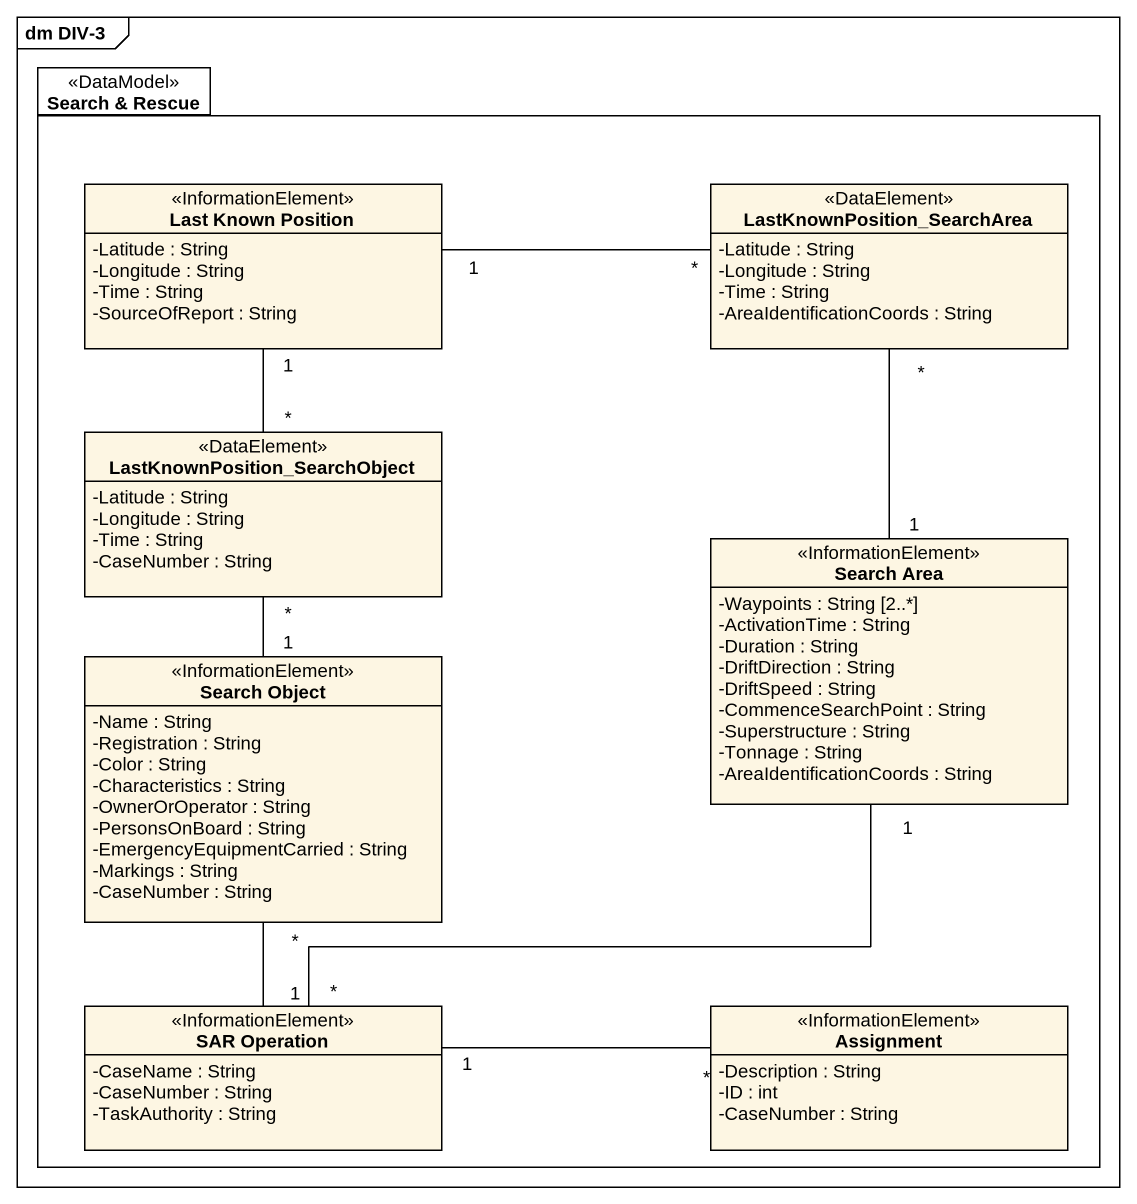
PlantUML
@startuml
mainframe dm DIV-3
hide circle
hide empty members
skinparam classAttributeIconSize 0
package "Search & Rescue" as Search_Rescue <<DataModel>> {
  class "Last Known Position" as Last_Known_Position <<InformationElement>> {
    -Latitude : String
    -Longitude : String
    -Time : String
    -SourceOfReport : String
  }
  class LastKnownPosition_SearchArea <<DataElement>> {
    -Latitude : String
    -Longitude : String
    -Time : String
    -AreaIdentificationCoords : String
  }
  class "LastKnownPosition_SearchObject" as LastKnownPosition <<DataElement>> {
    -Latitude : String
    -Longitude : String
    -Time : String
    -CaseNumber : String
  }
  class "Search Area" as Search_Area <<InformationElement>> {
    -Waypoints : String [2..*]
    -ActivationTime : String
    -Duration : String
    -DriftDirection : String
    -DriftSpeed : String
    -CommenceSearchPoint : String
    -Superstructure : String
    -Tonnage : String
    -AreaIdentificationCoords : String
  }
  class "Search Object" as Search_Object <<InformationElement>> {
    -Name : String
    -Registration : String
    -Color : String
    -Characteristics : String
    -OwnerOrOperator : String
    -PersonsOnBoard : String
    -EmergencyEquipmentCarried : String
    -Markings : String
    -CaseNumber : String
  }
  class "SAR Operation" as SAR_Operation <<InformationElement>> {
    -CaseName : String
    -CaseNumber : String
    -TaskAuthority : String
  }
  class Assignment <<InformationElement>> {
    -Description : String
    -ID : int
    -CaseNumber : String
  }
}
LastKnownPosition_SearchArea "*" -left- "1" Last_Known_Position
LastKnownPosition "*" -up- "1" Last_Known_Position
Search_Area "1" -up- "*" LastKnownPosition_SearchArea
Search_Object "1" -up- "*" LastKnownPosition
SAR_Operation "*" -up- "1" Search_Area
SAR_Operation "1" -up- "*" Search_Object
SAR_Operation "1" -right- "*" Assignment
@enduml
